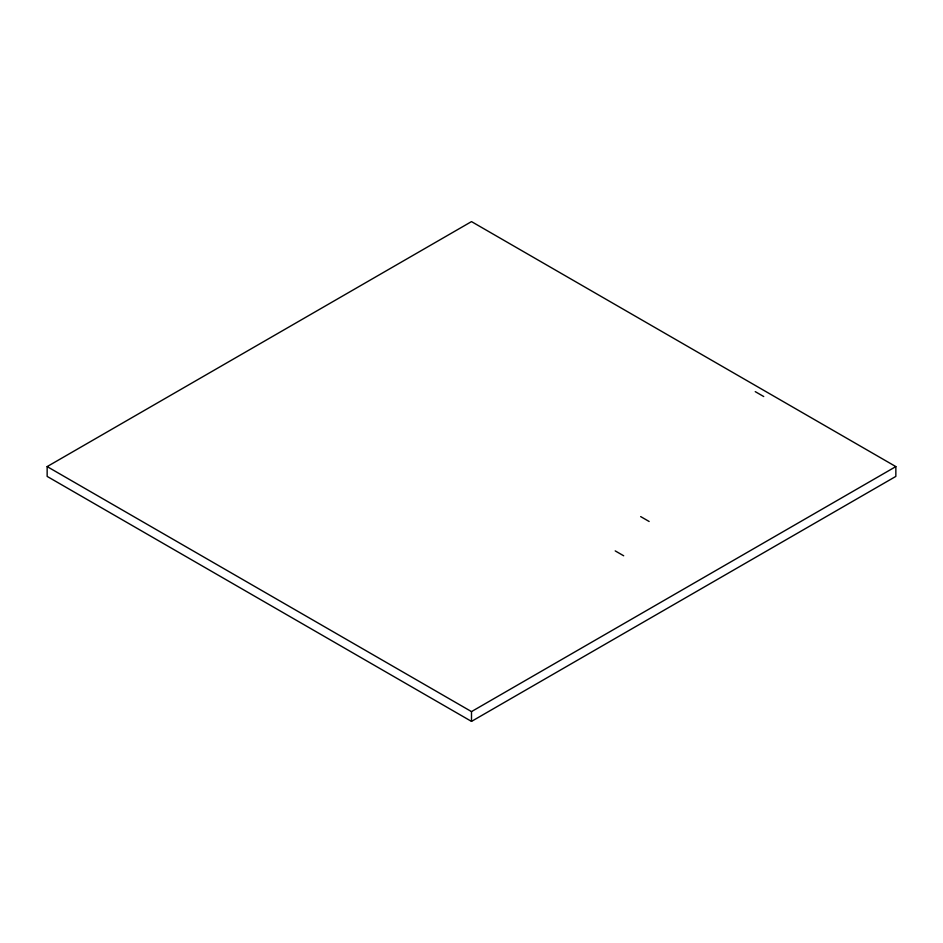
<?xml version="1.0" encoding="UTF-8"?>
<svg xmlns="http://www.w3.org/2000/svg" width="943" height="943" viewBox="0 0 943 943"><rect width="100%" height="100%" fill="white"/><g stroke="black" fill="none" stroke-linecap="round" stroke-linejoin="round"><path stroke-width="1.41" d="M47.15 466.596L471.5 221.605L895.85 466.596L895.85 476.404L471.5 721.395L47.15 476.404L47.15 466.596L471.5 711.6L895.85 466.596M755.237 391.64L763.724 396.531M640.662 516.587L649.149 521.491M615.201 550.889L623.688 555.781M471.5 711.6L471.5 721.395"/></g></svg>
